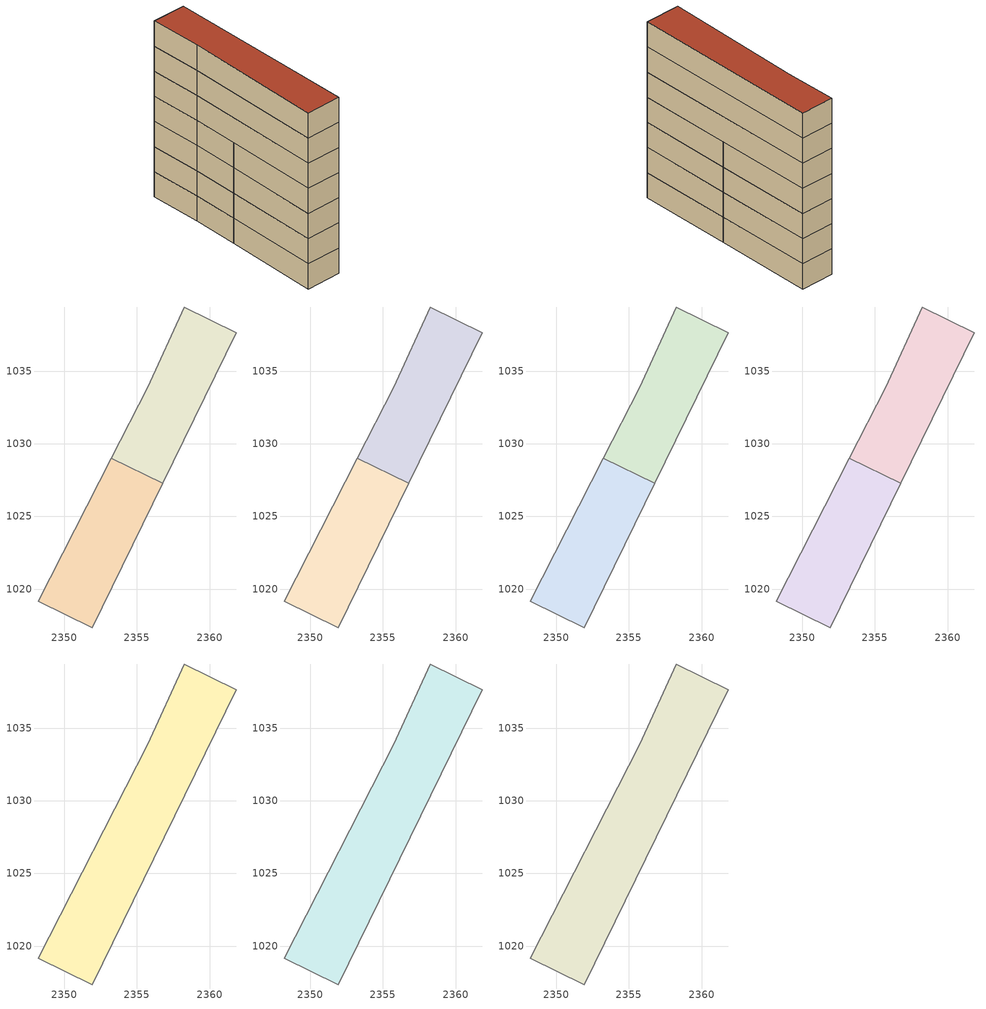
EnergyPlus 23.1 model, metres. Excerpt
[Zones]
806aa00f9bbae06c_F0_dwelling_0
 floor ground (EU_floor_Construction): 2361.81,1037.65 2356.77,1027.29 2353.23,1029.01 2355.73,1033.9 2358.26,1039.39 z0
 wall adiabatic (EU_wall_Construction): 2353.23,1029.02 2356.77,1027.29 2361.81,1037.65 2358.26,1039.39 2355.73,1033.9 2353.23,1029.01 z0:3
806aa00f9bbae06c_F0_dwelling_1
 floor ground (EU_floor_Construction): 2356.77,1027.29 2351.93,1017.34 2348.19,1019.15 2353.23,1029.01 z0
 wall adiabatic (EU_wall_Construction): 2351.93,1017.34 2356.77,1027.29 2353.23,1029.01 2348.19,1019.15 2351.93,1017.34 z0:3
806aa00f9bbae06c_F1_dwelling_0
 floor to 806aa00f9bbae06c_F0_dwelling_0 (EU_floor_Construction): 2361.81,1037.65 2356.77,1027.29 2353.23,1029.01 2355.73,1033.9 2358.26,1039.39 z3
 wall adiabatic (EU_wall_Construction): 2353.23,1029.02 2356.77,1027.29 2361.81,1037.65 2358.26,1039.39 2355.73,1033.9 2353.23,1029.01 z3:6
806aa00f9bbae06c_F1_dwelling_1
 floor to 806aa00f9bbae06c_F0_dwelling_1 (EU_floor_Construction): 2356.77,1027.29 2351.93,1017.34 2348.19,1019.15 2353.23,1029.01 z3
 wall adiabatic (EU_wall_Construction): 2351.93,1017.34 2356.77,1027.29 2353.23,1029.01 2348.19,1019.15 2351.93,1017.34 z3:6
806aa00f9bbae06c_F2_dwelling_0
 floor to 806aa00f9bbae06c_F1_dwelling_0 (EU_floor_Construction): 2361.81,1037.65 2356.77,1027.29 2353.23,1029.01 2355.73,1033.9 2358.26,1039.39 z6
 wall adiabatic (EU_wall_Construction): 2353.23,1029.02 2356.77,1027.29 2361.81,1037.65 2358.26,1039.39 2355.73,1033.9 2353.23,1029.01 z6:9
806aa00f9bbae06c_F2_dwelling_1
 floor to 806aa00f9bbae06c_F1_dwelling_1 (EU_floor_Construction): 2356.77,1027.29 2351.93,1017.34 2348.19,1019.15 2353.23,1029.01 z6
 wall adiabatic (EU_wall_Construction): 2351.93,1017.34 2356.77,1027.29 2353.23,1029.01 2348.19,1019.15 2351.93,1017.34 z6:9
806aa00f9bbae06c_F3_dwelling_0
 floor to 806aa00f9bbae06c_F2_dwelling_0 (EU_floor_Construction): 2361.81,1037.65 2356.77,1027.29 2353.23,1029.01 2355.73,1033.9 2358.26,1039.39 z9
 wall adiabatic (EU_wall_Construction): 2353.23,1029.02 2356.77,1027.29 2361.81,1037.65 2358.26,1039.39 2355.73,1033.9 2353.23,1029.01 z9:12
806aa00f9bbae06c_F3_dwelling_1
 floor to 806aa00f9bbae06c_F2_dwelling_1 (EU_floor_Construction): 2356.77,1027.29 2351.93,1017.34 2348.19,1019.15 2353.23,1029.01 z9
 wall adiabatic (EU_wall_Construction): 2351.93,1017.34 2356.77,1027.29 2353.23,1029.01 2348.19,1019.15 2351.93,1017.34 z9:12
806aa00f9bbae06c_F4_dwelling_0
 floor to 806aa00f9bbae06c_F3_dwelling_0 (EU_floor_Construction): 2361.81,1037.65 2356.77,1027.29 2353.23,1029.01 2355.73,1033.9 2358.26,1039.39 z12
 floor to 806aa00f9bbae06c_F3_dwelling_1 (EU_floor_Construction): 2356.77,1027.29 2351.93,1017.34 2348.19,1019.15 2353.23,1029.01 z12
 wall adiabatic (EU_wall_Construction): 2361.81,1037.65 2358.26,1039.39 2355.73,1033.9 2348.19,1019.15 2351.93,1017.34 2361.81,1037.65 z12:15
806aa00f9bbae06c_F5_dwelling_0
 floor to 806aa00f9bbae06c_F4_dwelling_0 (EU_floor_Construction): 2361.81,1037.65 2351.93,1017.34 2348.19,1019.15 2355.73,1033.9 2358.26,1039.39 z15
 wall adiabatic (EU_wall_Construction): 2361.81,1037.65 2358.26,1039.39 2355.73,1033.9 2348.19,1019.15 2351.93,1017.34 2361.81,1037.65 z15:18
806aa00f9bbae06c_F6_dwelling_0
 floor to 806aa00f9bbae06c_F5_dwelling_0 (EU_floor_Construction): 2361.81,1037.65 2351.93,1017.34 2348.19,1019.15 2355.73,1033.9 2358.26,1039.39 z18
 wall adiabatic (EU_wall_Construction): 2361.81,1037.65 2358.26,1039.39 2355.73,1033.9 2348.19,1019.15 2351.93,1017.34 2361.81,1037.65 z18:21
 roof outside (EU_roof_Construction): 2351.93,1017.34 2361.81,1037.65 2358.26,1039.39 2355.73,1033.9 2348.19,1019.15 z21
[Building]
EU S2 Campaign: North Axis=0; Terrain=City; Solar Distribution=FullExterior
[Site:Location]
Bologna: Latitude=44.5; Longitude=11.25; Time Zone=1; Elevation=37
[SizingPeriod:WeatherFileDays]
AnnualSizingPeriod: Begin Month=1; Begin Day of Month=1; End Month=12; End Day of Month=31; Day of Week for Start Day=Monday; Use Weather File Daylight Saving Period=No; Use Weather File Rain and Snow Indicators=No
[MATERIAL]
EU_InternalMass_Material: Roughness=MediumRough; Thickness=0.1; Conductivity=1; Density=1800; Specific Heat=900; Thermal Absorptance=0.9; Solar Absorptance=0.7; Visible Absorptance=0.7
[MATERIAL:NOMASS] Roughness=MediumRough; Thermal Absorptance=0.9; Solar Absorptance=0.7; Visible Absorptance=0.7
Name | Thermal Resistance
EU_wall_NoMass | 0.905828
EU_roof_NoMass | 0.37593
EU_floor_NoMass | 0.67114
[CONSTRUCTION]
EU_wall_Construction: EU_wall_NoMass
EU_roof_Construction: EU_roof_NoMass
EU_floor_Construction: EU_floor_NoMass
EU_InternalMass_Construction: EU_InternalMass_Material
[ZONE] Type=1; Multiplier=1; Ceiling Height=autocalculate; Floor Area=autocalculate; Part of Total Floor Area=Yes
Name | Volume
806aa00f9bbae06c_F0_dwelling_0; 806aa00f9bbae06c_F1_dwelling_0; 806aa00f9bbae06c_F2_dwelling_0; 806aa00f9bbae06c_F3_dwelling_0; 806aa00f9bbae06c_F1_dwelling_1; 806aa00f9bbae06c_F2_dwelling_1; 806aa00f9bbae06c_F3_dwelling_1 | 134.349
806aa00f9bbae06c_F4_dwelling_0 | 268.693
806aa00f9bbae06c_F5_dwelling_0; 806aa00f9bbae06c_F6_dwelling_0 | 268.694
806aa00f9bbae06c_F0_dwelling_1 | 134.35
[INTERNALMASS] Construction=EU_InternalMass_Construction
Name | Zone or ZoneList | Surface Area
806aa00f9bbae06c_F0_dwelling_0_EU_InternalMass | 806aa00f9bbae06c_F0_dwelling_0 | 44.7826
806aa00f9bbae06c_F0_dwelling_1_EU_InternalMass | 806aa00f9bbae06c_F0_dwelling_1 | 44.7832
806aa00f9bbae06c_F1_dwelling_0_EU_InternalMass | 806aa00f9bbae06c_F1_dwelling_0 | 44.7826
806aa00f9bbae06c_F1_dwelling_1_EU_InternalMass | 806aa00f9bbae06c_F1_dwelling_1 | 44.7832
806aa00f9bbae06c_F2_dwelling_0_EU_InternalMass | 806aa00f9bbae06c_F2_dwelling_0 | 44.7826
806aa00f9bbae06c_F2_dwelling_1_EU_InternalMass | 806aa00f9bbae06c_F2_dwelling_1 | 44.7832
806aa00f9bbae06c_F3_dwelling_0_EU_InternalMass | 806aa00f9bbae06c_F3_dwelling_0 | 44.7826
806aa00f9bbae06c_F3_dwelling_1_EU_InternalMass | 806aa00f9bbae06c_F3_dwelling_1 | 44.7832
806aa00f9bbae06c_F4_dwelling_0_EU_InternalMass | 806aa00f9bbae06c_F4_dwelling_0 | 89.5645
806aa00f9bbae06c_F5_dwelling_0_EU_InternalMass | 806aa00f9bbae06c_F5_dwelling_0 | 89.5645
806aa00f9bbae06c_F6_dwelling_0_EU_InternalMass | 806aa00f9bbae06c_F6_dwelling_0 | 89.5645
[OTHEREQUIPMENT] Fuel Type=Electricity; Design Level Calculation Method=Watts/Area; Power per Zone Floor Area=1; Fraction Latent=0; Fraction Radiant=0; Fraction Lost=0; Carbon Dioxide Generation Rate=0; EndUse Subcategory=EU_Step8_InternalGains
Name | Zone or ZoneList or Space or SpaceList | Schedule
EU_Step8_InternalGain_806aa00f9bbae06c_F0_dwelling_0_f000 | 806aa00f9bbae06c_F0_dwelling_0 | EU_Step8_GainSchedule_806aa00f9bbae06c_F0_dwelling_0_f000
EU_Step8_InternalGain_806aa00f9bbae06c_F0_dwelling_1_f000 | 806aa00f9bbae06c_F0_dwelling_1 | EU_Step8_GainSchedule_806aa00f9bbae06c_F0_dwelling_1_f000
EU_Step8_InternalGain_806aa00f9bbae06c_F1_dwelling_0_f000 | 806aa00f9bbae06c_F1_dwelling_0 | EU_Step8_GainSchedule_806aa00f9bbae06c_F1_dwelling_0_f000
EU_Step8_InternalGain_806aa00f9bbae06c_F1_dwelling_1_f000 | 806aa00f9bbae06c_F1_dwelling_1 | EU_Step8_GainSchedule_806aa00f9bbae06c_F1_dwelling_1_f000
EU_Step8_InternalGain_806aa00f9bbae06c_F2_dwelling_0_f000 | 806aa00f9bbae06c_F2_dwelling_0 | EU_Step8_GainSchedule_806aa00f9bbae06c_F2_dwelling_0_f000
EU_Step8_InternalGain_806aa00f9bbae06c_F2_dwelling_1_f000 | 806aa00f9bbae06c_F2_dwelling_1 | EU_Step8_GainSchedule_806aa00f9bbae06c_F2_dwelling_1_f000
EU_Step8_InternalGain_806aa00f9bbae06c_F3_dwelling_0_f000 | 806aa00f9bbae06c_F3_dwelling_0 | EU_Step8_GainSchedule_806aa00f9bbae06c_F3_dwelling_0_f000
EU_Step8_InternalGain_806aa00f9bbae06c_F3_dwelling_1_f000 | 806aa00f9bbae06c_F3_dwelling_1 | EU_Step8_GainSchedule_806aa00f9bbae06c_F3_dwelling_1_f000
EU_Step8_InternalGain_806aa00f9bbae06c_F4_dwelling_0_f000 | 806aa00f9bbae06c_F4_dwelling_0 | EU_Step8_GainSchedule_806aa00f9bbae06c_F4_dwelling_0_f000
EU_Step8_InternalGain_806aa00f9bbae06c_F5_dwelling_0_f000 | 806aa00f9bbae06c_F5_dwelling_0 | EU_Step8_GainSchedule_806aa00f9bbae06c_F5_dwelling_0_f000
EU_Step8_InternalGain_806aa00f9bbae06c_F6_dwelling_0_f000 | 806aa00f9bbae06c_F6_dwelling_0 | EU_Step8_GainSchedule_806aa00f9bbae06c_F6_dwelling_0_f000
[ZONEVENTILATION:DESIGNFLOWRATE] Schedule=EU_AlwaysOn; Design Flow Rate Calculation Method=AirChanges/Hour; Air Changes per Hour=0.73129; Ventilation Type=Natural; Fan Pressure Rise=0; Fan Total Efficiency=1; Constant Term Coefficient=1; Temperature Term Coefficient=0; Velocity Term Coefficient=0; Velocity Squared Term Coefficient=0; Minimum Indoor Temperature=-100; Maximum Indoor Temperature=100; Delta Temperature=-100; Minimum Outdoor Temperature=-100; Maximum Outdoor Temperature=100; Maximum Wind Speed=40
Name | Zone or ZoneList or Space or SpaceList
EU_ConstantAir_806aa00f9bbae06c_F0_dwelling_0 | 806aa00f9bbae06c_F0_dwelling_0
EU_ConstantAir_806aa00f9bbae06c_F0_dwelling_1 | 806aa00f9bbae06c_F0_dwelling_1
EU_ConstantAir_806aa00f9bbae06c_F1_dwelling_0 | 806aa00f9bbae06c_F1_dwelling_0
EU_ConstantAir_806aa00f9bbae06c_F1_dwelling_1 | 806aa00f9bbae06c_F1_dwelling_1
EU_ConstantAir_806aa00f9bbae06c_F2_dwelling_0 | 806aa00f9bbae06c_F2_dwelling_0
EU_ConstantAir_806aa00f9bbae06c_F2_dwelling_1 | 806aa00f9bbae06c_F2_dwelling_1
EU_ConstantAir_806aa00f9bbae06c_F3_dwelling_0 | 806aa00f9bbae06c_F3_dwelling_0
EU_ConstantAir_806aa00f9bbae06c_F3_dwelling_1 | 806aa00f9bbae06c_F3_dwelling_1
EU_ConstantAir_806aa00f9bbae06c_F4_dwelling_0 | 806aa00f9bbae06c_F4_dwelling_0
EU_ConstantAir_806aa00f9bbae06c_F5_dwelling_0 | 806aa00f9bbae06c_F5_dwelling_0
EU_ConstantAir_806aa00f9bbae06c_F6_dwelling_0 | 806aa00f9bbae06c_F6_dwelling_0
[HVACTEMPLATE:THERMOSTAT] Constant Heating Setpoint=20; Constant Cooling Setpoint=50
EU_HeatOnly_806aa00f9bbae06c_F0_dwelling_0; EU_HeatOnly_806aa00f9bbae06c_F0_dwelling_1; EU_HeatOnly_806aa00f9bbae06c_F1_dwelling_0; EU_HeatOnly_806aa00f9bbae06c_F1_dwelling_1; EU_HeatOnly_806aa00f9bbae06c_F2_dwelling_0; EU_HeatOnly_806aa00f9bbae06c_F2_dwelling_1; EU_HeatOnly_806aa00f9bbae06c_F3_dwelling_0; EU_HeatOnly_806aa00f9bbae06c_F3_dwelling_1; EU_HeatOnly_806aa00f9bbae06c_F4_dwelling_0; EU_HeatOnly_806aa00f9bbae06c_F5_dwelling_0; EU_HeatOnly_806aa00f9bbae06c_F6_dwelling_0
[HVACTEMPLATE:ZONE:IDEALLOADSAIRSYSTEM] System Availability Schedule=EU_AlwaysOn; Maximum Heating Supply Air Temperature=50; Minimum Cooling Supply Air Temperature=13; Maximum Heating Supply Air Humidity Ratio=0.0156; Minimum Cooling Supply Air Humidity Ratio=0.0077; Heating Limit=NoLimit; Cooling Limit=NoLimit; Heating Availability Schedule=EU_AlwaysOn; Cooling Availability Schedule=EU_CoolingOff; Dehumidification Control Type=ConstantSensibleHeatRatio; Cooling Sensible Heat Ratio=0.7; Dehumidification Setpoint=60; Humidification Control Type=None; Humidification Setpoint=30; Outdoor Air Method=None; Outdoor Air Flow Rate per Person=0.00944; Outdoor Air Flow Rate per Zone Floor Area=0; Outdoor Air Flow Rate per Zone=0; Demand Controlled Ventilation Type=None; Outdoor Air Economizer Type=NoEconomizer; Heat Recovery Type=None; Sensible Heat Recovery Effectiveness=0.7; Latent Heat Recovery Effectiveness=0.65
Name | Template Thermostat
806aa00f9bbae06c_F0_dwelling_0 | EU_HeatOnly_806aa00f9bbae06c_F0_dwelling_0
806aa00f9bbae06c_F0_dwelling_1 | EU_HeatOnly_806aa00f9bbae06c_F0_dwelling_1
806aa00f9bbae06c_F1_dwelling_0 | EU_HeatOnly_806aa00f9bbae06c_F1_dwelling_0
806aa00f9bbae06c_F1_dwelling_1 | EU_HeatOnly_806aa00f9bbae06c_F1_dwelling_1
806aa00f9bbae06c_F2_dwelling_0 | EU_HeatOnly_806aa00f9bbae06c_F2_dwelling_0
806aa00f9bbae06c_F2_dwelling_1 | EU_HeatOnly_806aa00f9bbae06c_F2_dwelling_1
806aa00f9bbae06c_F3_dwelling_0 | EU_HeatOnly_806aa00f9bbae06c_F3_dwelling_0
806aa00f9bbae06c_F3_dwelling_1 | EU_HeatOnly_806aa00f9bbae06c_F3_dwelling_1
806aa00f9bbae06c_F4_dwelling_0 | EU_HeatOnly_806aa00f9bbae06c_F4_dwelling_0
806aa00f9bbae06c_F5_dwelling_0 | EU_HeatOnly_806aa00f9bbae06c_F5_dwelling_0
806aa00f9bbae06c_F6_dwelling_0 | EU_HeatOnly_806aa00f9bbae06c_F6_dwelling_0
[SIZING:ZONE] Zone Cooling Design Supply Air Temperature Input Method=SupplyAirTemperature; Zone Cooling Design Supply Air Temperature=13; Zone Heating Design Supply Air Temperature Input Method=SupplyAirTemperature; Zone Heating Design Supply Air Temperature=50; Zone Cooling Design Supply Air Humidity Ratio=0.008; Zone Heating Design Supply Air Humidity Ratio=0.008; Cooling Design Air Flow Method=DesignDay; Cooling Design Air Flow Rate=0; Cooling Minimum Air Flow per Zone Floor Area=0.000762; Cooling Minimum Air Flow=0; Cooling Minimum Air Flow Fraction=0.2; Heating Design Air Flow Method=DesignDay; Heating Design Air Flow Rate=0; Heating Maximum Air Flow per Zone Floor Area=0.002032; Heating Maximum Air Flow=0.141576; Heating Maximum Air Flow Fraction=0.3; Account for Dedicated Outdoor Air System=No; Dedicated Outdoor Air System Control Strategy=NeutralSupplyAir; Dedicated Outdoor Air Low Setpoint Temperature for Design=autosize; Dedicated Outdoor Air High Setpoint Temperature for Design=autosize; Zone Load Sizing Method=Sensible Load Only No Latent Load; Zone Latent Cooling Design Supply Air Humidity Ratio Input Method=HumidityRatioDifference; Zone Cooling Design Supply Air Humidity Ratio Difference=0.005; Zone Latent Heating Design Supply Air Humidity Ratio Input Method=HumidityRatioDifference; Zone Humidification Design Supply Air Humidity Ratio Difference=0.005
806aa00f9bbae06c_F0_dwelling_0; 806aa00f9bbae06c_F0_dwelling_1; 806aa00f9bbae06c_F1_dwelling_0; 806aa00f9bbae06c_F1_dwelling_1; 806aa00f9bbae06c_F2_dwelling_0; 806aa00f9bbae06c_F2_dwelling_1; 806aa00f9bbae06c_F3_dwelling_0; 806aa00f9bbae06c_F3_dwelling_1; 806aa00f9bbae06c_F4_dwelling_0; 806aa00f9bbae06c_F5_dwelling_0; 806aa00f9bbae06c_F6_dwelling_0
[SCHEDULE:CONSTANT]
Name | Hourly Value
EU_AlwaysOn | 1
EU_CoolingOff | 0
[SCHEDULE:FILE] Column Number=1; Rows to Skip at Top=0; Number of Hours of Data=8760; Column Separator=Comma; Interpolate to Timestep=No; Minutes per Item=60; Adjust Schedule for Daylight Savings=Yes
Name | File
EU_Step8_GainSchedule_806aa00f9bbae06c_F0_dwelling_0_f000 | ../../schedules/806aa00f9bbae06c/806aa00f9bbae06c_F0_dwelling_0_f000_gain.csv
EU_Step8_GainSchedule_806aa00f9bbae06c_F0_dwelling_1_f000 | ../../schedules/806aa00f9bbae06c/806aa00f9bbae06c_F0_dwelling_1_f000_gain.csv
EU_Step8_GainSchedule_806aa00f9bbae06c_F1_dwelling_0_f000 | ../../schedules/806aa00f9bbae06c/806aa00f9bbae06c_F1_dwelling_0_f000_gain.csv
EU_Step8_GainSchedule_806aa00f9bbae06c_F1_dwelling_1_f000 | ../../schedules/806aa00f9bbae06c/806aa00f9bbae06c_F1_dwelling_1_f000_gain.csv
EU_Step8_GainSchedule_806aa00f9bbae06c_F2_dwelling_0_f000 | ../../schedules/806aa00f9bbae06c/806aa00f9bbae06c_F2_dwelling_0_f000_gain.csv
EU_Step8_GainSchedule_806aa00f9bbae06c_F2_dwelling_1_f000 | ../../schedules/806aa00f9bbae06c/806aa00f9bbae06c_F2_dwelling_1_f000_gain.csv
EU_Step8_GainSchedule_806aa00f9bbae06c_F3_dwelling_0_f000 | ../../schedules/806aa00f9bbae06c/806aa00f9bbae06c_F3_dwelling_0_f000_gain.csv
EU_Step8_GainSchedule_806aa00f9bbae06c_F3_dwelling_1_f000 | ../../schedules/806aa00f9bbae06c/806aa00f9bbae06c_F3_dwelling_1_f000_gain.csv
EU_Step8_GainSchedule_806aa00f9bbae06c_F4_dwelling_0_f000 | ../../schedules/806aa00f9bbae06c/806aa00f9bbae06c_F4_dwelling_0_f000_gain.csv
EU_Step8_GainSchedule_806aa00f9bbae06c_F5_dwelling_0_f000 | ../../schedules/806aa00f9bbae06c/806aa00f9bbae06c_F5_dwelling_0_f000_gain.csv
EU_Step8_GainSchedule_806aa00f9bbae06c_F6_dwelling_0_f000 | ../../schedules/806aa00f9bbae06c/806aa00f9bbae06c_F6_dwelling_0_f000_gain.csv
